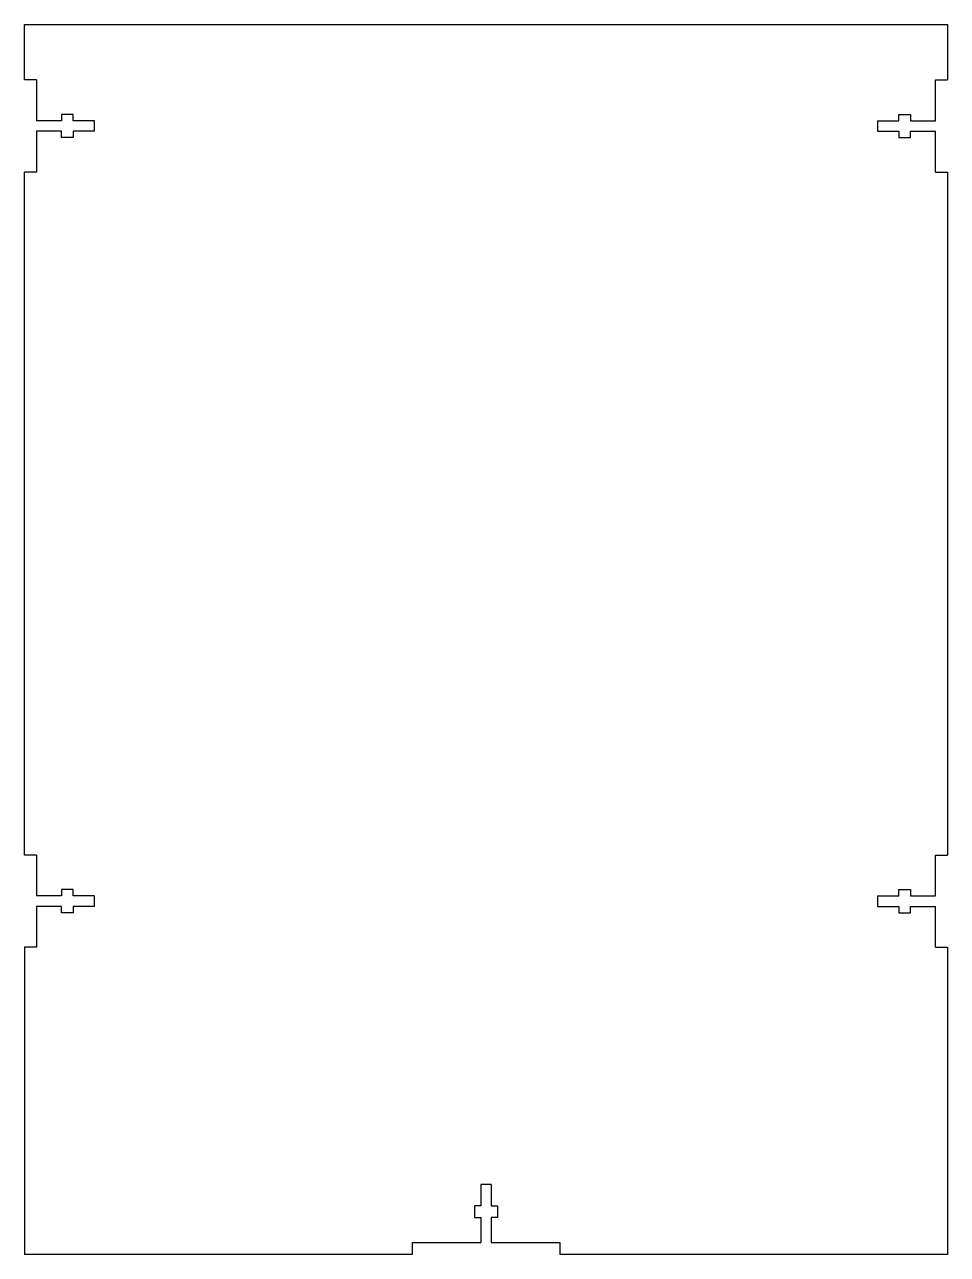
# Model space of a CAD drawing. Extents: x -4.5 to 5.4, y -5.7 to 7.4.
import ezdxf

# ---------------------------------------------------------------- set-up
doc = ezdxf.new("R2010")
doc.units = 0
doc.header["$MEASUREMENT"] = 0
doc.layers.add('VISIBLE', color=7, linetype='CONTINUOUS')

msp = doc.modelspace()

# ---------------------------------------------------------------- linework, layer by layer
at = {"layer": 'VISIBLE'}
for p, q in [((-4.459, 7.375, 0.118), (5.384, 7.375, 0.118)), ((-4.459, 6.784, 0.118), (-4.459, 7.375, 0.118)), ((5.384, 7.375, 0.118), (5.384, 6.784, 0.118)), ((-4.333, 6.784, 0.118), (-4.459, 6.784, 0.118)), ((-4.333, 6.784, 0.118), (-4.333, 6.348, 0.118)), ((5.258, 6.348, 0.118), (5.258, 6.784, 0.118)), ((5.258, 6.784, 0.118), (5.384, 6.784, 0.118)), ((-4.066, 6.348, 0.118), (-4.333, 6.348, 0.118)), ((-4.066, 6.415, 0.118), (-4.066, 6.348, 0.118)), ((-3.941, 6.415, 0.118), (-4.066, 6.415, 0.118)), ((-3.941, 6.348, 0.118), (-3.941, 6.415, 0.118)), ((-3.713, 6.348, 0.118), (-3.941, 6.348, 0.118)), ((-3.713, 6.236, 0.118), (-3.713, 6.348, 0.118)), ((4.638, 6.348, 0.118), (4.638, 6.236, 0.118)), ((4.638, 6.348, 0.118), (4.866, 6.348, 0.118)), ((4.866, 6.348, 0.118), (4.866, 6.415, 0.118)), ((4.866, 6.415, 0.118), (4.991, 6.415, 0.118)), ((4.991, 6.415, 0.118), (4.991, 6.348, 0.118)), ((4.991, 6.348, 0.118), (5.258, 6.348, 0.118)), ((-4.066, 6.236, 0.118), (-4.333, 6.236, 0.118)), ((-4.333, 6.236, 0.118), (-4.333, 5.8, 0.118)), ((-4.066, 6.169, 0.118), (-4.066, 6.236, 0.118)), ((-3.941, 6.169, 0.118), (-4.066, 6.169, 0.118)), ((-3.713, 6.236, 0.118), (-3.941, 6.236, 0.118)), ((-3.941, 6.236, 0.118), (-3.941, 6.169, 0.118)), ((4.638, 6.236, 0.118), (4.866, 6.236, 0.118)), ((4.866, 6.236, 0.118), (4.866, 6.169, 0.118)), ((4.866, 6.169, 0.118), (4.991, 6.169, 0.118)), ((4.991, 6.236, 0.118), (5.258, 6.236, 0.118)), ((4.991, 6.169, 0.118), (4.991, 6.236, 0.118)), ((5.258, 5.8, 0.118), (5.258, 6.236, 0.118)), ((-4.333, 5.8, 0.118), (-4.459, 5.8, 0.118)), ((-4.459, -1.484, 0.118), (-4.459, 5.8, 0.118)), ((5.258, 5.8, 0.118), (5.384, 5.8, 0.118)), ((5.384, 5.8, 0.118), (5.384, -1.484, 0.118)), ((-4.333, -1.484, 0.118), (-4.459, -1.484, 0.118)), ((-4.333, -1.484, 0.118), (-4.333, -1.92, 0.118)), ((5.258, -1.92, 0.118), (5.258, -1.484, 0.118)), ((5.258, -1.484, 0.118), (5.384, -1.484, 0.118)), ((-4.066, -1.92, 0.118), (-4.333, -1.92, 0.118)), ((-4.066, -1.853, 0.118), (-4.066, -1.92, 0.118)), ((-3.941, -1.853, 0.118), (-4.066, -1.853, 0.118)), ((-3.941, -1.92, 0.118), (-3.941, -1.853, 0.118)), ((-3.713, -1.92, 0.118), (-3.941, -1.92, 0.118)), ((-3.713, -2.032, 0.118), (-3.713, -1.92, 0.118)), ((4.638, -1.92, 0.118), (4.638, -2.032, 0.118)), ((4.638, -1.92, 0.118), (4.866, -1.92, 0.118)), ((4.866, -1.92, 0.118), (4.866, -1.853, 0.118)), ((4.866, -1.853, 0.118), (4.991, -1.853, 0.118)), ((4.991, -1.853, 0.118), (4.991, -1.92, 0.118)), ((4.991, -1.92, 0.118), (5.258, -1.92, 0.118)), ((-4.066, -2.032, 0.118), (-4.333, -2.032, 0.118)), ((-4.333, -2.032, 0.118), (-4.333, -2.468, 0.118)), ((-4.066, -2.099, 0.118), (-4.066, -2.032, 0.118)), ((-3.941, -2.099, 0.118), (-4.066, -2.099, 0.118)), ((-3.713, -2.032, 0.118), (-3.941, -2.032, 0.118)), ((-3.941, -2.032, 0.118), (-3.941, -2.099, 0.118)), ((4.638, -2.032, 0.118), (4.866, -2.032, 0.118)), ((4.866, -2.032, 0.118), (4.866, -2.099, 0.118)), ((4.866, -2.099, 0.118), (4.991, -2.099, 0.118)), ((4.991, -2.032, 0.118), (5.258, -2.032, 0.118)), ((4.991, -2.099, 0.118), (4.991, -2.032, 0.118)), ((5.258, -2.468, 0.118), (5.258, -2.032, 0.118)), ((-4.333, -2.468, 0.118), (-4.459, -2.468, 0.118)), ((-4.459, -2.468, 0.118), (-4.459, -5.744, 0.118)), ((5.258, -2.468, 0.118), (5.384, -2.468, 0.118)), ((5.384, -2.468, 0.118), (5.384, -5.744, 0.118)), ((0.407, -4.998, 0.118), (0.407, -5.226, 0.118)), ((0.519, -4.998, 0.118), (0.407, -4.998, 0.118)), ((0.519, -4.998, 0.118), (0.519, -5.226, 0.118)), ((0.34, -5.226, 0.118), (0.34, -5.351, 0.118)), ((0.407, -5.226, 0.118), (0.34, -5.226, 0.118)), ((0.519, -5.226, 0.118), (0.585, -5.226, 0.118)), ((0.585, -5.226, 0.118), (0.585, -5.351, 0.118)), ((0.34, -5.351, 0.118), (0.407, -5.351, 0.118)), ((0.407, -5.351, 0.118), (0.407, -5.618, 0.118)), ((0.585, -5.351, 0.118), (0.519, -5.351, 0.118)), ((0.519, -5.351, 0.118), (0.519, -5.618, 0.118)), ((-0.325, -5.618, 0.118), (-0.325, -5.744, 0.118)), ((-0.325, -5.618, 0.118), (0.407, -5.618, 0.118)), ((0.519, -5.618, 0.118), (1.25, -5.618, 0.118)), ((1.25, -5.618, 0.118), (1.25, -5.744, 0.118)), ((-0.325, -5.744, 0.118), (-4.459, -5.744, 0.118)), ((5.384, -5.744, 0.118), (1.25, -5.744, 0.118))]:
    msp.add_line(p, q, dxfattribs=at)

doc.saveas('drawing.dxf')
